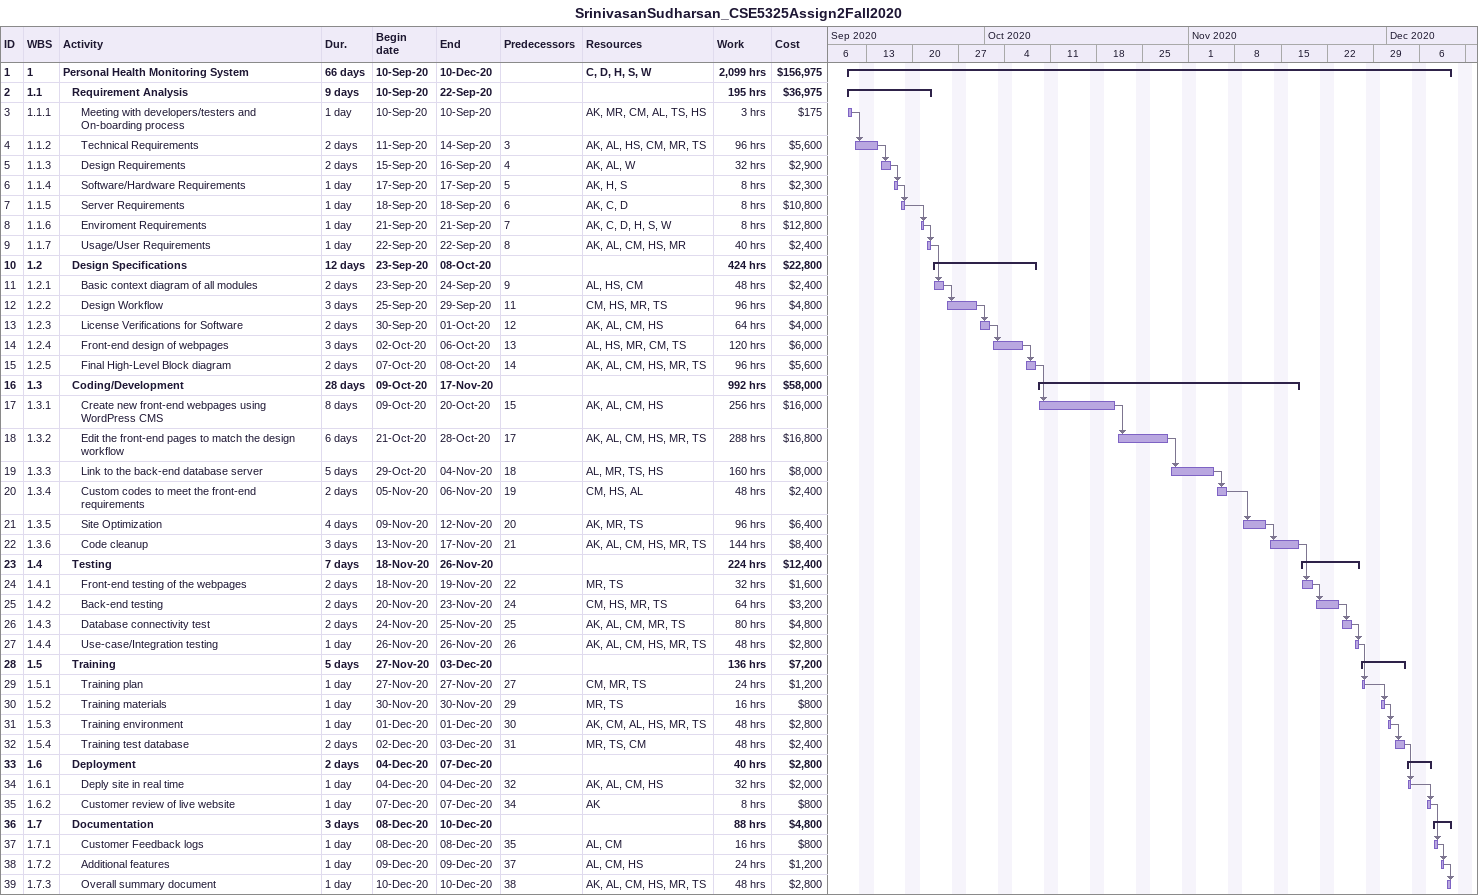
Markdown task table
SrinivasanSudharsan_CSE5325Assign2Fall2020

| ID | WBS | Task | Duration | Start | Finish | Predecessors | Resources | Work (h) | Cost ($) |
|---|---|---|---|---|---|---|---|---|---|
| 1 | 1 | **Personal Health Monitoring System** | 66d | 2020-09-10 | 2020-12-10 |  | C, D, H, S, W | 2099 | 156975 |
| 2 | 1.1 | **Requirement Analysis** | 9d | 2020-09-10 | 2020-09-22 |  |  | 195 | 36975 |
| 3 | 1.1.1 | Meeting with developers/testers and On-boarding process | 1d | 2020-09-10 | 2020-09-10 |  | AK, MR, CM, AL, TS, HS | 3 | 175 |
| 4 | 1.1.2 | Technical Requirements | 2d | 2020-09-11 | 2020-09-14 | 3 | AK, AL, HS, CM, MR, TS | 96 | 5600 |
| 5 | 1.1.3 | Design Requirements | 2d | 2020-09-15 | 2020-09-16 | 4 | AK, AL, W | 32 | 2900 |
| 6 | 1.1.4 | Software/Hardware Requirements | 1d | 2020-09-17 | 2020-09-17 | 5 | AK, H, S | 8 | 2300 |
| 7 | 1.1.5 | Server Requirements | 1d | 2020-09-18 | 2020-09-18 | 6 | AK, C, D | 8 | 10800 |
| 8 | 1.1.6 | Enviroment Requirements | 1d | 2020-09-21 | 2020-09-21 | 7 | AK, C, D, H, S, W | 8 | 12800 |
| 9 | 1.1.7 | Usage/User Requirements | 1d | 2020-09-22 | 2020-09-22 | 8 | AK, AL, CM, HS, MR | 40 | 2400 |
| 10 | 1.2 | **Design Specifications** | 12d | 2020-09-23 | 2020-10-08 |  |  | 424 | 22800 |
| 11 | 1.2.1 | Basic context diagram of all modules | 2d | 2020-09-23 | 2020-09-24 | 9 | AL, HS, CM | 48 | 2400 |
| 12 | 1.2.2 | Design Workflow | 3d | 2020-09-25 | 2020-09-29 | 11 | CM, HS, MR, TS | 96 | 4800 |
| 13 | 1.2.3 | License Verifications for Software | 2d | 2020-09-30 | 2020-10-01 | 12 | AK, AL, CM, HS | 64 | 4000 |
| 14 | 1.2.4 | Front-end design of webpages | 3d | 2020-10-02 | 2020-10-06 | 13 | AL, HS, MR, CM, TS | 120 | 6000 |
| 15 | 1.2.5 | Final High-Level Block diagram | 2d | 2020-10-07 | 2020-10-08 | 14 | AK, AL, CM, HS, MR, TS | 96 | 5600 |
| 16 | 1.3 | **Coding/Development** | 28d | 2020-10-09 | 2020-11-17 |  |  | 992 | 58000 |
| 17 | 1.3.1 | Create new front-end webpages using WordPress CMS | 8d | 2020-10-09 | 2020-10-20 | 15 | AK, AL, CM, HS | 256 | 16000 |
| 18 | 1.3.2 | Edit the front-end pages to match the design workflow | 6d | 2020-10-21 | 2020-10-28 | 17 | AK, AL, CM, HS, MR, TS | 288 | 16800 |
| 19 | 1.3.3 | Link to the back-end database server | 5d | 2020-10-29 | 2020-11-04 | 18 | AL, MR, TS, HS | 160 | 8000 |
| 20 | 1.3.4 | Custom codes to meet the front-end requirements | 2d | 2020-11-05 | 2020-11-06 | 19 | CM, HS, AL | 48 | 2400 |
| 21 | 1.3.5 | Site Optimization | 4d | 2020-11-09 | 2020-11-12 | 20 | AK, MR, TS | 96 | 6400 |
| 22 | 1.3.6 | Code cleanup | 3d | 2020-11-13 | 2020-11-17 | 21 | AK, AL, CM, HS, MR, TS | 144 | 8400 |
| 23 | 1.4 | **Testing** | 7d | 2020-11-18 | 2020-11-26 |  |  | 224 | 12400 |
| 24 | 1.4.1 | Front-end testing of the webpages | 2d | 2020-11-18 | 2020-11-19 | 22 | MR, TS | 32 | 1600 |
| 25 | 1.4.2 | Back-end testing | 2d | 2020-11-20 | 2020-11-23 | 24 | CM, HS, MR, TS | 64 | 3200 |
| 26 | 1.4.3 | Database connectivity test | 2d | 2020-11-24 | 2020-11-25 | 25 | AK, AL, CM, MR, TS | 80 | 4800 |
| 27 | 1.4.4 | Use-case/Integration testing | 1d | 2020-11-26 | 2020-11-26 | 26 | AK, AL, CM, HS, MR, TS | 48 | 2800 |
| 28 | 1.5 | **Training** | 5d | 2020-11-27 | 2020-12-03 |  |  | 136 | 7200 |
| 29 | 1.5.1 | Training plan | 1d | 2020-11-27 | 2020-11-27 | 27 | CM, MR, TS | 24 | 1200 |
| 30 | 1.5.2 | Training materials | 1d | 2020-11-30 | 2020-11-30 | 29 | MR, TS | 16 | 800 |
| 31 | 1.5.3 | Training environment | 1d | 2020-12-01 | 2020-12-01 | 30 | AK, CM, AL, HS, MR, TS | 48 | 2800 |
| 32 | 1.5.4 | Training test database | 2d | 2020-12-02 | 2020-12-03 | 31 | MR, TS, CM | 48 | 2400 |
| 33 | 1.6 | **Deployment** | 2d | 2020-12-04 | 2020-12-07 |  |  | 40 | 2800 |
| 34 | 1.6.1 | Deply site in real time | 1d | 2020-12-04 | 2020-12-04 | 32 | AK, AL, CM, HS | 32 | 2000 |
| 35 | 1.6.2 | Customer review of live website | 1d | 2020-12-07 | 2020-12-07 | 34 | AK | 8 | 800 |
| 36 | 1.7 | **Documentation** | 3d | 2020-12-08 | 2020-12-10 |  |  | 88 | 4800 |
| 37 | 1.7.1 | Customer Feedback logs | 1d | 2020-12-08 | 2020-12-08 | 35 | AL, CM | 16 | 800 |
| 38 | 1.7.2 | Additional features | 1d | 2020-12-09 | 2020-12-09 | 37 | AL, CM, HS | 24 | 1200 |
| 39 | 1.7.3 | Overall summary document | 1d | 2020-12-10 | 2020-12-10 | 38 | AK, AL, CM, HS, MR, TS | 48 | 2800 |
